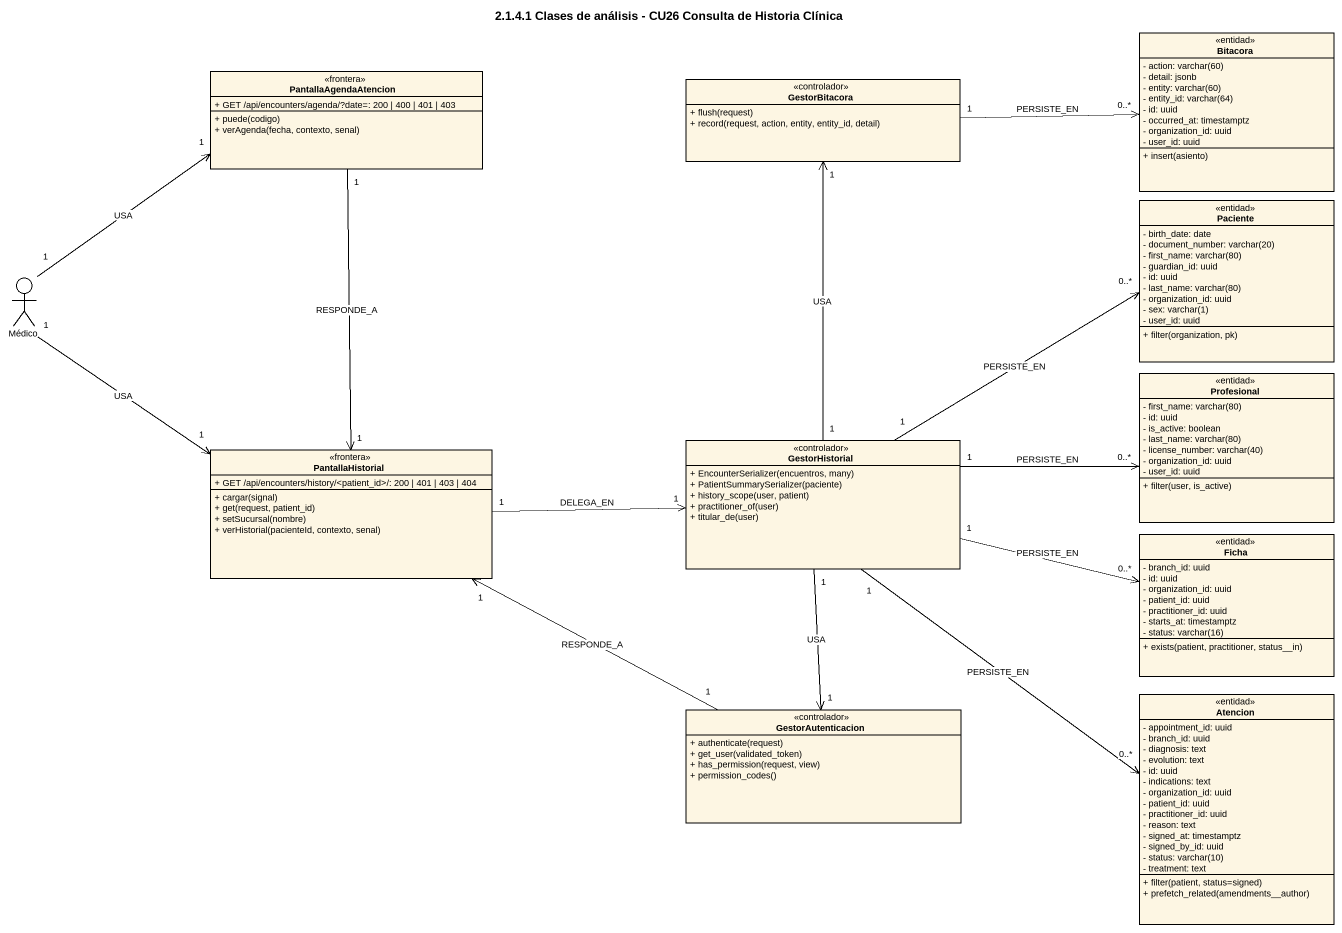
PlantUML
@startuml
title 2.1.4.1 Clases de análisis - CU26 Consulta de Historia Clínica
allowmixing
hide circle
hide empty members
skinparam classAttributeIconSize 0
class Bitacora <<entidad>> {
  {field} - action: varchar(60)
  - detail: jsonb
  {field} - entity: varchar(60)
  {field} - entity_id: varchar(64)
  - id: uuid
  - occurred_at: timestamptz
  - organization_id: uuid
  - user_id: uuid
  + insert(asiento)
}
class PantallaAgendaAtencion <<frontera>> {
  + GET /api/encounters/agenda/?date=: 200 | 400 | 401 | 403
  + puede(codigo)
  + verAgenda(fecha, contexto, senal)
}
class GestorBitacora <<controlador>> {
  + flush(request)
  + record(request, action, entity, entity_id, detail)
}
class Paciente <<entidad>> {
  - birth_date: date
  {field} - document_number: varchar(20)
  {field} - first_name: varchar(80)
  - guardian_id: uuid
  - id: uuid
  {field} - last_name: varchar(80)
  - organization_id: uuid
  {field} - sex: varchar(1)
  - user_id: uuid
  + filter(organization, pk)
}
actor Médico
class Profesional <<entidad>> {
  {field} - first_name: varchar(80)
  - id: uuid
  - is_active: boolean
  {field} - last_name: varchar(80)
  {field} - license_number: varchar(40)
  - organization_id: uuid
  - user_id: uuid
  + filter(user, is_active)
}
class PantallaHistorial <<frontera>> {
  + GET /api/encounters/history/<patient_id>/: 200 | 401 | 403 | 404
  + cargar(signal)
  + get(request, patient_id)
  + setSucursal(nombre)
  + verHistorial(pacienteId, contexto, senal)
}
class GestorHistorial <<controlador>> {
  + EncounterSerializer(encuentros, many)
  + PatientSummarySerializer(paciente)
  + history_scope(user, patient)
  + practitioner_of(user)
  + titular_de(user)
}
class Ficha <<entidad>> {
  - branch_id: uuid
  - id: uuid
  - organization_id: uuid
  - patient_id: uuid
  - practitioner_id: uuid
  - starts_at: timestamptz
  {field} - status: varchar(16)
  + exists(patient, practitioner, status__in)
}
class Atencion <<entidad>> {
  - appointment_id: uuid
  - branch_id: uuid
  - diagnosis: text
  - evolution: text
  - id: uuid
  - indications: text
  - organization_id: uuid
  - patient_id: uuid
  - practitioner_id: uuid
  - reason: text
  - signed_at: timestamptz
  - signed_by_id: uuid
  {field} - status: varchar(10)
  - treatment: text
  + filter(patient, status=signed)
  + prefetch_related(amendments__author)
}
class GestorAutenticacion <<controlador>> {
  + authenticate(request)
  + get_user(validated_token)
  + has_permission(request, view)
  + permission_codes()
}
PantallaAgendaAtencion "1" --> "1" PantallaHistorial : RESPONDE_A
GestorBitacora "1" -right-> "0..*" Bitacora : PERSISTE_EN
Médico "1" -up-> "1" PantallaAgendaAtencion : USA
Médico "1" --> "1" PantallaHistorial : USA
PantallaHistorial "1" -right-> "1" GestorHistorial : DELEGA_EN
GestorHistorial "1" -up-> "1" GestorBitacora : USA
GestorHistorial "1" -right-> "0..*" Paciente : PERSISTE_EN
GestorHistorial "1" -right-> "0..*" Profesional : PERSISTE_EN
GestorHistorial "1" -right-> "0..*" Ficha : PERSISTE_EN
GestorHistorial "1" --> "0..*" Atencion : PERSISTE_EN
GestorHistorial "1" --> "1" GestorAutenticacion : USA
GestorAutenticacion "1" -left-> "1" PantallaHistorial : RESPONDE_A
@enduml
